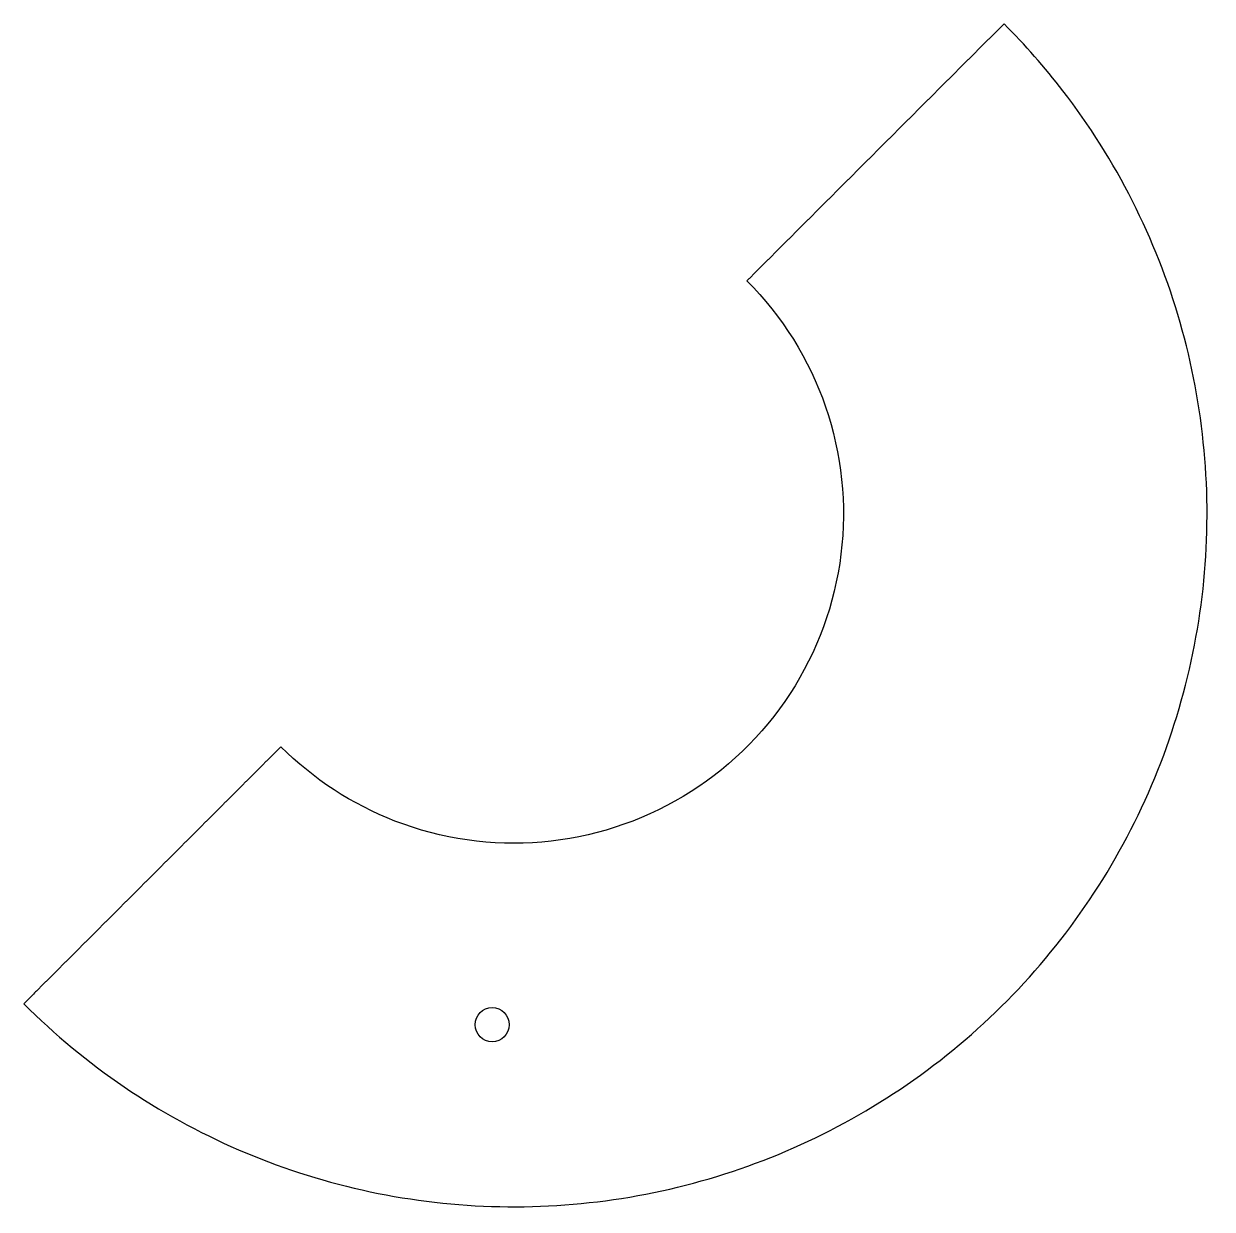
# Model space of a CAD drawing. Extents: x 203.08 to 209.61, y 22.56 to 29.08.
import ezdxf

# ---------------------------------------------------------------- set-up
doc = ezdxf.new("R2010")
doc.units = 0
doc.header["$LTSCALE"] = 12
doc.header["$MEASUREMENT"] = 0
doc.layers.add('marking', color=11, linetype='CONTINUOUS')
doc.layers.add('REPAD', color=7, linetype='CONTINUOUS')

msp = doc.modelspace()

# ---------------------------------------------------------------- linework, layer by layer
at = {"layer": 'marking'}
msp.add_circle((205.6534, 23.5722), 0.0938, dxfattribs=at)
at = {"layer": 'REPAD'}
for points, knots in [([(203.0771, 23.687), (203.4155, 23.3486), (203.8182, 23.0748), (204.6965, 22.6943), (205.1718, 22.5877), (206.1285, 22.5568), (206.6096, 22.6325), (207.5106, 22.9556), (207.9302, 23.203), (208.6492, 23.8348), (208.9484, 24.219), (209.3847, 25.071), (209.5217, 25.5384), (209.6141, 26.491), (209.5695, 26.976), (209.3051, 27.896), (209.0853, 28.3306), (208.6932, 28.8394), (208.5849, 28.9627), (208.4691, 29.0785)], [0, 0, 0, 0, 0.119872, 0.119872, 0.239743, 0.239743, 0.359615, 0.359615, 0.479486, 0.479486, 0.599358, 0.599358, 0.719229, 0.719229, 0.839101, 0.839101, 0.958972, 0.958972, 1, 1, 1, 1]), ([(208.4691, 29.0785), (208.4545, 29.0639), (208.4398, 29.0493), (208.4252, 29.0347), (208.4251, 29.0346), (208.425, 29.0345), (208.4249, 29.0344), (208.4152, 29.0247), (208.4008, 29.0103), (208.3816, 28.9911), (208.3671, 28.9766), (208.3527, 28.9622), (208.3383, 28.9478), (208.3238, 28.9334), (208.3094, 28.9189), (208.295, 28.9045), (208.2805, 28.8901), (208.2661, 28.8756), (208.2517, 28.8612), (208.2373, 28.8468), (208.2228, 28.8324), (208.2084, 28.8179), (208.194, 28.8035), (208.1795, 28.7891), (208.1651, 28.7746), (208.1507, 28.7602), (208.1362, 28.7458), (208.1218, 28.7314), (208.1074, 28.7169), (208.0929, 28.7025), (208.0785, 28.6881), (208.0641, 28.6736), (208.0496, 28.6592), (208.0352, 28.6448), (208.0208, 28.6303), (208.0063, 28.6159), (207.9919, 28.6015), (207.9775, 28.5871), (207.963, 28.5726), (207.9486, 28.5582), (207.9342, 28.5438), (207.9198, 28.5293), (207.9053, 28.5149), (207.8909, 28.5005), (207.8765, 28.4861), (207.862, 28.4716), (207.8476, 28.4572), (207.8332, 28.4428), (207.8187, 28.4283), (207.8043, 28.4139), (207.7899, 28.3995), (207.7754, 28.385), (207.761, 28.3706), (207.7466, 28.3562), (207.7321, 28.3418), (207.7177, 28.3273), (207.7033, 28.3129), (207.6888, 28.2985), (207.6744, 28.284), (207.66, 28.2696), (207.6455, 28.2552), (207.6311, 28.2407), (207.6167, 28.2263), (207.6023, 28.2119), (207.5878, 28.1975), (207.5734, 28.183), (207.559, 28.1686), (207.5445, 28.1542), (207.5301, 28.1397), (207.5157, 28.1253), (207.5012, 28.1109), (207.4868, 28.0964), (207.4724, 28.082), (207.4579, 28.0676), (207.4435, 28.0532), (207.4291, 28.0387), (207.4146, 28.0243), (207.4002, 28.0099), (207.3858, 27.9954), (207.3713, 27.981), (207.3569, 27.9666), (207.3425, 27.9521), (207.328, 27.9377), (207.3136, 27.9233), (207.2992, 27.9089), (207.2848, 27.8944), (207.2703, 27.88), (207.2559, 27.8656), (207.2415, 27.8511), (207.227, 27.8367), (207.2126, 27.8223), (207.1982, 27.8078), (207.1837, 27.7934), (207.1693, 27.779), (207.1549, 27.7645), (207.1404, 27.7501), (207.126, 27.7357), (207.1116, 27.7213), (207.0971, 27.7068), (207.0827, 27.6924), (207.0686, 27.6783), (207.0593, 27.6689), (207.0547, 27.6644)], [-0.03125, -0.03125, -0.03125, -0.03125, -0.00026, -0.00026, -0.00026, 0, 0, 0, 0.020407, 0.030611, 0.040814, 0.051018, 0.061221, 0.071425, 0.081629, 0.091832, 0.102036, 0.11224, 0.122443, 0.132647, 0.142851, 0.153055, 0.163258, 0.173462, 0.183666, 0.19387, 0.204073, 0.214277, 0.224481, 0.234685, 0.244889, 0.255092, 0.265296, 0.2755, 0.285704, 0.295908, 0.306112, 0.316316, 0.32652, 0.336724, 0.346928, 0.357132, 0.367336, 0.37754, 0.387744, 0.397948, 0.408152, 0.418356, 0.42856, 0.438764, 0.448968, 0.459172, 0.469376, 0.47958, 0.489784, 0.499988, 0.510192, 0.520396, 0.5306, 0.540805, 0.551009, 0.561213, 0.571417, 0.581621, 0.591825, 0.60203, 0.612234, 0.622438, 0.632642, 0.642847, 0.653051, 0.663255, 0.673459, 0.683664, 0.693868, 0.704072, 0.714277, 0.724481, 0.734685, 0.744889, 0.755094, 0.765298, 0.775502, 0.785707, 0.795911, 0.806116, 0.81632, 0.826524, 0.836729, 0.846933, 0.857138, 0.867342, 0.877546, 0.887751, 0.897955, 0.90816, 0.918364, 0.928569, 0.938773, 0.948978, 0.959182, 0.96875, 0.96875, 0.96875, 0.96875]), ([(207.0547, 27.6644), (207.0547, 27.6644), (207.0547, 27.6644), (207.0547, 27.6644), (207.2489, 27.4703), (207.398, 27.2316), (207.5763, 26.7125), (207.6056, 26.4325), (207.5383, 25.8879), (207.4416, 25.6235), (207.142, 25.1634), (206.9392, 24.9683), (206.4681, 24.6866), (206.2002, 24.6001), (205.6534, 24.5536), (205.3748, 24.5935), (204.8843, 24.7833), (204.6693, 24.9234), (204.4914, 25.1012), (204.4914, 25.1012), (204.4914, 25.1012), (204.4914, 25.1012)], [0, 0, 0, 0, 0, 0, 0, 0.144595, 0.144595, 0.289191, 0.289191, 0.433786, 0.433786, 0.578381, 0.578381, 0.722977, 0.722977, 0.867572, 0.867572, 1, 1, 1, 1.000002, 1.000002, 1.000002, 1.000002]), ([(204.4914, 25.1012), (204.4869, 25.0967), (204.4776, 25.0873), (204.4635, 25.0732), (204.449, 25.0588), (204.4346, 25.0443), (204.4202, 25.0299), (204.4057, 25.0155), (204.3913, 25.0011), (204.3769, 24.9866), (204.3625, 24.9722), (204.348, 24.9578), (204.3336, 24.9433), (204.3192, 24.9289), (204.3047, 24.9145), (204.2903, 24.9), (204.2759, 24.8856), (204.2614, 24.8712), (204.247, 24.8567), (204.2326, 24.8423), (204.2181, 24.8279), (204.2037, 24.8135), (204.1893, 24.799), (204.1748, 24.7846), (204.1604, 24.7702), (204.146, 24.7557), (204.1315, 24.7413), (204.1171, 24.7269), (204.1027, 24.7124), (204.0882, 24.698), (204.0738, 24.6836), (204.0594, 24.6691), (204.045, 24.6547), (204.0305, 24.6403), (204.0161, 24.6259), (204.0017, 24.6114), (203.9872, 24.597), (203.9728, 24.5826), (203.9584, 24.5681), (203.9439, 24.5537), (203.9295, 24.5393), (203.9151, 24.5248), (203.9006, 24.5104), (203.8862, 24.496), (203.8718, 24.4816), (203.8573, 24.4671), (203.8429, 24.4527), (203.8285, 24.4383), (203.814, 24.4238), (203.7996, 24.4094), (203.7852, 24.395), (203.7707, 24.3805), (203.7563, 24.3661), (203.7419, 24.3517), (203.7275, 24.3373), (203.713, 24.3228), (203.6986, 24.3084), (203.6842, 24.294), (203.6697, 24.2795), (203.6553, 24.2651), (203.6409, 24.2507), (203.6264, 24.2363), (203.612, 24.2218), (203.5976, 24.2074), (203.5831, 24.193), (203.5687, 24.1785), (203.5543, 24.1641), (203.5398, 24.1497), (203.5254, 24.1352), (203.511, 24.1208), (203.4965, 24.1064), (203.4821, 24.092), (203.4677, 24.0775), (203.4532, 24.0631), (203.4388, 24.0487), (203.4244, 24.0342), (203.41, 24.0198), (203.3955, 24.0054), (203.3811, 23.991), (203.3667, 23.9765), (203.3522, 23.9621), (203.3378, 23.9477), (203.3234, 23.9332), (203.3089, 23.9188), (203.2945, 23.9044), (203.2801, 23.89), (203.2656, 23.8755), (203.2512, 23.8611), (203.2368, 23.8467), (203.2223, 23.8322), (203.2079, 23.8178), (203.1935, 23.8034), (203.179, 23.789), (203.1646, 23.7745), (203.1454, 23.7553), (203.1309, 23.7409), (203.0771, 23.687)], [0.0312499, 0.0312499, 0.0312499, 0.0312499, 0.040818, 0.0510225, 0.0612269, 0.0714314, 0.0816358, 0.0918403, 0.1020447, 0.1122492, 0.1224536, 0.132658, 0.1428625, 0.1530669, 0.1632713, 0.1734757, 0.1836801, 0.1938844, 0.2040888, 0.2142932, 0.2244975, 0.2347019, 0.2449062, 0.2551105, 0.2653149, 0.2755192, 0.2857235, 0.2959278, 0.3061321, 0.3163364, 0.3265406, 0.3367449, 0.3469492, 0.3571534, 0.3673576, 0.3775619, 0.3877661, 0.3979703, 0.4081745, 0.4183787, 0.4285829, 0.4387871, 0.4489912, 0.4591954, 0.4693995, 0.4796037, 0.4898078, 0.5000119, 0.510216, 0.5204201, 0.5306242, 0.5408283, 0.5510323, 0.5612364, 0.5714404, 0.5816445, 0.5918485, 0.6020525, 0.6122565, 0.6224605, 0.6326645, 0.6428684, 0.6530724, 0.6632763, 0.6734803, 0.6836842, 0.6938881, 0.704092, 0.7142959, 0.7244998, 0.7347037, 0.7449075, 0.7551114, 0.7653152, 0.775519, 0.7857228, 0.7959266, 0.8061304, 0.8163342, 0.826538, 0.8367417, 0.8469454, 0.8571492, 0.8673529, 0.8775566, 0.8877603, 0.8979639, 0.9081676, 0.9183713, 0.9285749, 0.9387785, 0.9489821, 0.9591857, 0.9693893, 0.9795929, 1, 1, 1, 1])]:
    msp.add_open_spline(points, degree=3, knots=knots, dxfattribs=at)

doc.saveas('drawing.dxf')
